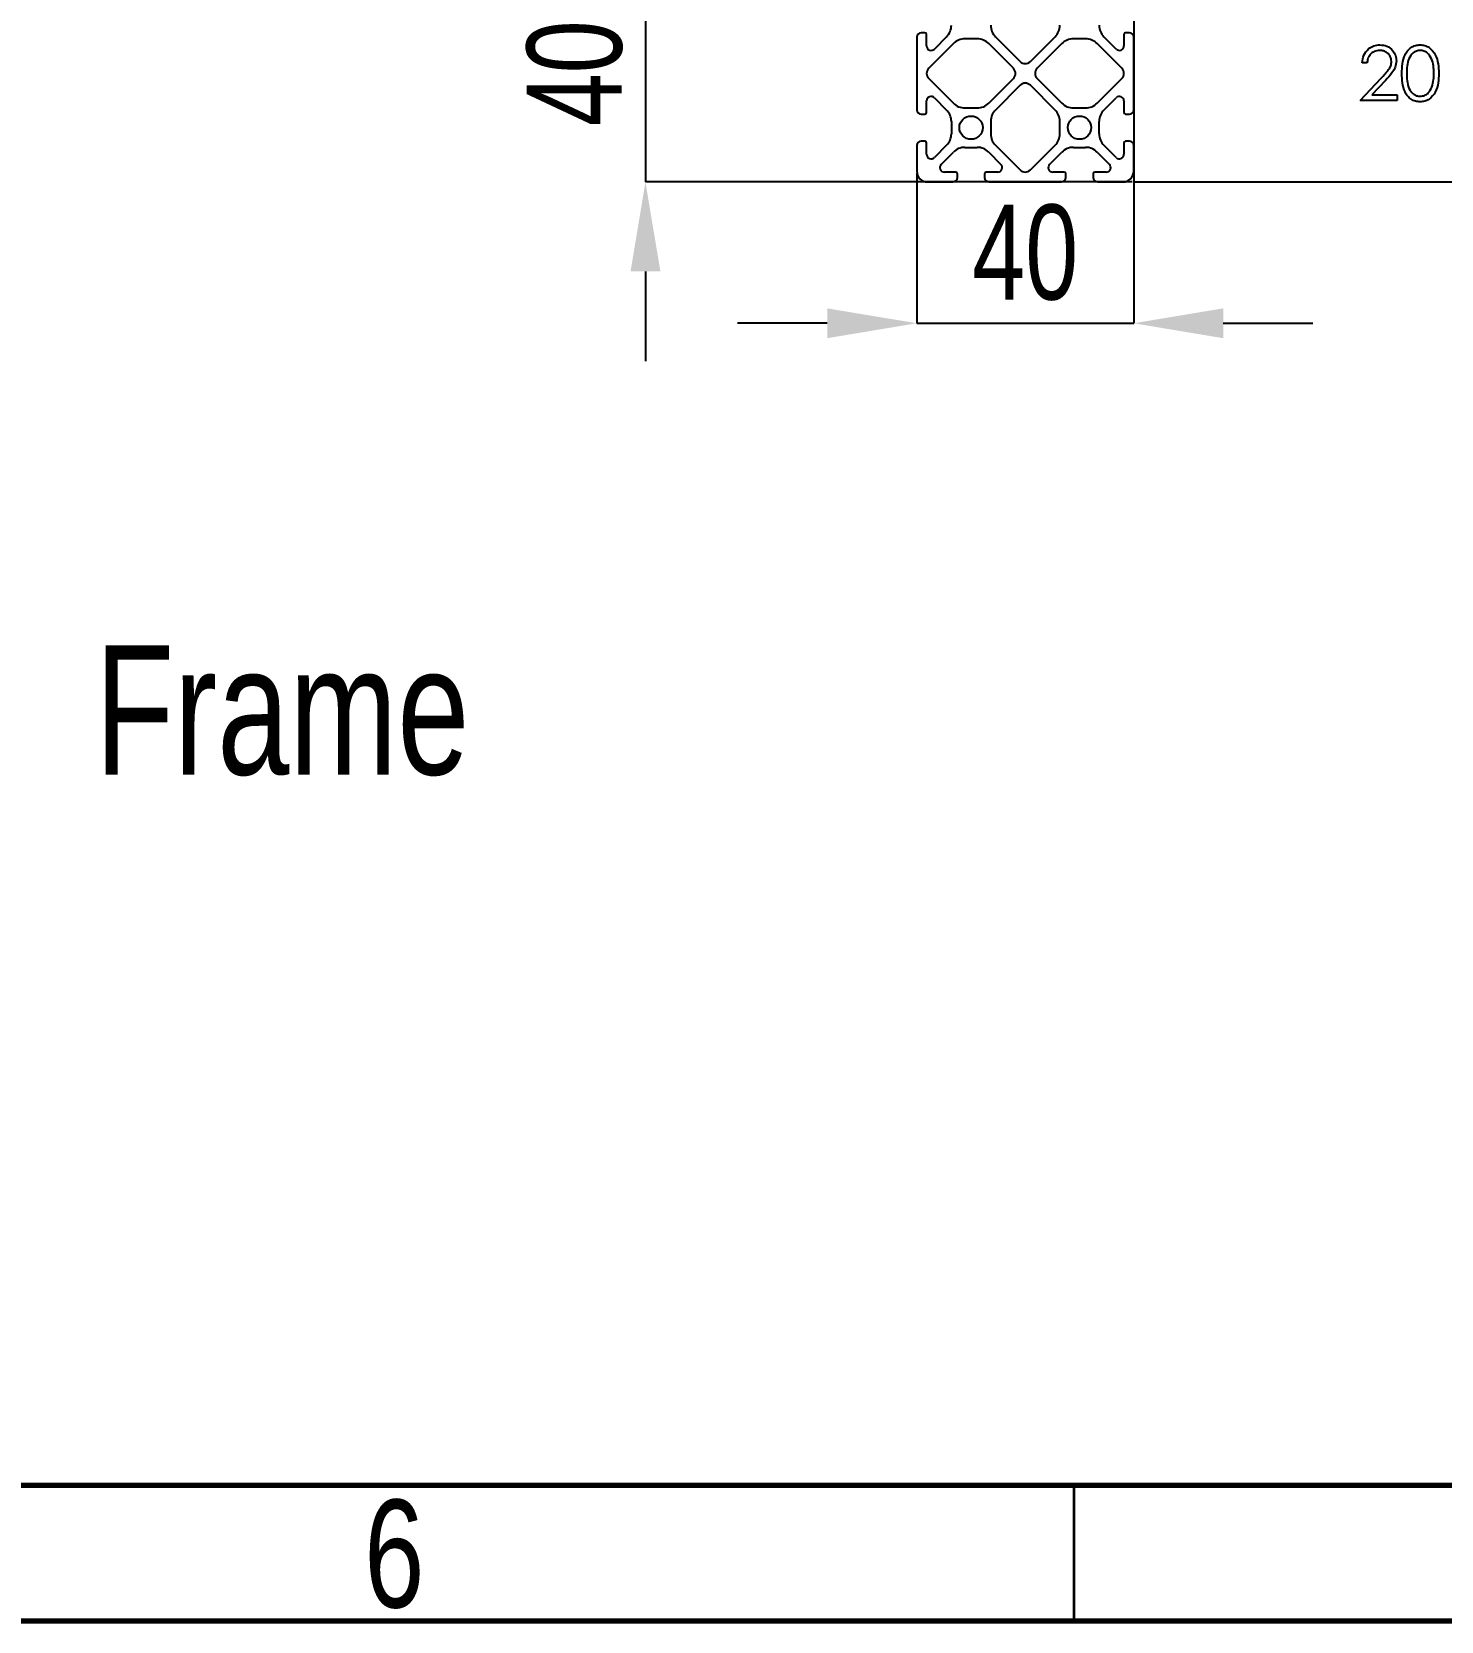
# Model space of a CAD drawing. Header units: millimetres. Extents: x 0 to 415, y 0 to 292.
# Drawn here: x 126.6 to 178.5, y 5 to 63.6 of the extents above; entities that cross this region are included whole.
import ezdxf

# ---------------------------------------------------------------- set-up
doc = ezdxf.new("R2010")
doc.units = ezdxf.units.MM
doc.header["$PDSIZE"] = -1
doc.styles.add('SLDTEXTSTYLE0', font='TXT', dxfattribs={"width": 0.75})
doc.dimstyles.new('SLDDIMSTYLE1', dxfattribs={"dimtxt": 3.5, "dimasz": 3.302, "dimexe": 0, "dimexo": 0.0625, "dimgap": 0.875, "dimtad": 1, "dimlfac": 5, "dimrnd": 1e-09, "dimzin": 12, "dimdsep": 46, "dimtxsty": 'SLDTEXTSTYLE0', "dimsah": 1, "dimcen": 0.09, "dimadec": 0, "dimazin": 3, "dimtfac": 1, "dimtmove": 0, "dimatfit": 0, "dimfxl": 1, "dimfrac": 2, "dimtolj": 1, "dimtzin": 12, "dimarcsym": 0})

# ---------------------------------------------------------------- blocks, each defined once
blk = doc.blocks.new('_D_1')
at = {"color": 0, "linetype": 'Continuous', "lineweight": -2, "transparency": 16777216}
for p, q in [((149.216, 69.35), (149.216, 72.652)), ((167.15, 66.048), (149.216, 66.048)), ((149.216, 66.048), (149.216, 58.048)), ((167.15, 58.048), (149.216, 58.048)), ((149.216, 54.746), (149.216, 51.444))]:
    blk.add_line(p, q, dxfattribs=at)
at = {"color": 0, "linetype": 'Continuous', "transparency": 16777216}
for points in [[(148.666, 69.35), (149.767, 69.35), (149.216, 66.048)], [(148.666, 54.746), (149.767, 54.746), (149.216, 58.048)]]:
    blk.add_solid(points, dxfattribs=at)
at = {"layer": 'Defpoints', "color": 0, "linetype": 'Continuous', "transparency": 16777216}
for p in [(167.213, 66.048), (149.216, 58.048), (167.213, 58.048)]:
    blk.add_point(p, dxfattribs=at)
at = {"color": 0, "linetype": 'Continuous', "lineweight": 18, "transparency": 16777216, "insert": (144.841, 62.048), "char_height": 3.5, "attachment_point": 2, "rotation": 90, "style": 'SLDTEXTSTYLE0'}
blk.add_mtext('\\A1;40', dxfattribs=at)
blk = doc.blocks.new('_D_4')
at = {"color": 0, "linetype": 'Continuous', "lineweight": -2, "transparency": 16777216}
for p, q in [((159.216, 58.386), (159.216, 52.837)), ((167.212, 58.386), (167.212, 52.837)), ((155.914, 52.837), (152.612, 52.837)), ((159.216, 52.837), (167.212, 52.837)), ((170.514, 52.837), (173.816, 52.837))]:
    blk.add_line(p, q, dxfattribs=at)
at = {"color": 0, "linetype": 'Continuous', "transparency": 16777216}
for points in [[(155.914, 53.387), (155.914, 52.286), (159.216, 52.837)], [(170.514, 53.387), (170.514, 52.286), (167.212, 52.837)]]:
    blk.add_solid(points, dxfattribs=at)
at = {"layer": 'Defpoints', "color": 0, "linetype": 'Continuous', "transparency": 16777216}
for p in [(159.216, 58.449), (167.212, 58.449), (167.212, 52.837)]:
    blk.add_point(p, dxfattribs=at)
at = {"color": 0, "linetype": 'Continuous', "lineweight": 18, "transparency": 16777216, "insert": (163.214, 57.212), "char_height": 3.5, "attachment_point": 2, "style": 'SLDTEXTSTYLE0'}
blk.add_mtext('\\A1;40', dxfattribs=at)

msp = doc.modelspace()

# ---------------------------------------------------------------- linework, layer by layer
at = {"color": 7, "linetype": 'Continuous', "lineweight": 25}
for p, q in [((167.2125, 66.0475), (167.2125, 58.0475)), ((159.2165, 63.3866), (159.2165, 60.7044)), ((159.5162, 63.5441), (159.3739, 63.5441)), ((159.5771, 63.0615), (159.5771, 63.4831)), ((160.3143, 63.3939), (159.8633, 62.9429)), ((161.4421, 63.3189), (160.9888, 63.3189)), ((162.1166, 63.3939), (163.0265, 62.484)), ((163.4023, 62.484), (164.3123, 63.3939)), ((165.4401, 63.3189), (164.9867, 63.3189)), ((166.5655, 62.9429), (166.1146, 63.3939)), ((166.8517, 63.4831), (166.8517, 63.0615)), ((167.0549, 63.5441), (166.9127, 63.5441)), ((167.2124, 60.7044), (167.2124, 63.3866)), ((160.5649, 63.1433), (159.655, 62.2334)), ((162.7759, 62.2334), (161.866, 63.1433)), ((164.5629, 63.1433), (163.6529, 62.2334)), ((166.7739, 62.2334), (165.864, 63.1433)), ((175.8135, 62.4321), (175.634, 62.4321)), ((159.655, 61.8576), (160.5649, 60.9477)), ((161.866, 60.9477), (162.7759, 61.8576)), ((163.0265, 61.607), (162.1166, 60.697)), ((164.3123, 60.697), (163.4023, 61.607)), ((163.6529, 61.8576), (164.5629, 60.9477)), ((165.864, 60.9477), (166.7739, 61.8576)), ((175.5571, 61.0475), (176.3327, 61.8752)), ((176.4857, 61.7867), (175.9853, 61.2526)), ((159.5771, 60.6078), (159.5771, 61.0295)), ((159.8633, 61.148), (160.3143, 60.697)), ((166.1146, 60.697), (166.5655, 61.148)), ((166.8517, 61.0295), (166.8517, 60.6078)), ((176.916, 61.0475), (175.5571, 61.0475)), ((175.9853, 61.2526), (176.916, 61.2526)), ((176.916, 61.2526), (176.916, 61.0475)), ((159.3739, 60.5469), (159.5162, 60.5469)), ((160.9888, 60.7721), (161.4421, 60.7721)), ((164.9867, 60.7721), (165.4401, 60.7721)), ((166.9127, 60.5469), (167.0549, 60.5469)), ((160.4899, 60.2732), (160.4899, 59.8198)), ((161.941, 60.2732), (161.941, 59.8198)), ((164.4878, 59.8198), (164.4878, 60.2732)), ((165.939, 59.8198), (165.939, 60.2732)), ((159.2165, 59.3886), (159.2165, 58.4488)), ((159.5162, 59.5461), (159.3739, 59.5461)), ((159.5771, 59.0635), (159.5771, 59.4852)), ((160.3143, 59.3959), (159.8633, 58.945)), ((160.9888, 59.3209), (161.4421, 59.3209)), ((162.1166, 59.3959), (163.0265, 58.486)), ((163.4023, 58.486), (164.3123, 59.3959)), ((164.9867, 59.3209), (165.4401, 59.3209)), ((166.5655, 58.945), (166.1146, 59.3959)), ((166.8517, 59.4852), (166.8517, 59.0635)), ((167.0549, 59.5461), (166.9127, 59.5461)), ((167.2124, 58.4488), (167.2124, 59.3886)), ((160.1139, 58.6944), (160.5649, 59.1453)), ((161.866, 59.1453), (162.317, 58.6944)), ((164.1119, 58.6944), (164.5629, 59.1453)), ((165.864, 59.1453), (166.3149, 58.6944)), ((159.6178, 58.0475), (160.5576, 58.0475)), ((160.6541, 58.4082), (160.2325, 58.4082)), ((160.7151, 58.205), (160.7151, 58.3472)), ((161.7158, 58.3472), (161.7158, 58.205)), ((162.1984, 58.4082), (161.7768, 58.4082)), ((161.8733, 58.0475), (164.5555, 58.0475)), ((164.6521, 58.4082), (164.2304, 58.4082)), ((164.713, 58.205), (164.713, 58.3472)), ((165.7138, 58.3472), (165.7138, 58.205)), ((166.1964, 58.4082), (165.7747, 58.4082)), ((165.8713, 58.0475), (166.8111, 58.0475)), ((167.2125, 58.0475), (217.2605, 58.0475))]:
    msp.add_line(p, q, dxfattribs=at)
at = {"color": 7, "linetype": 'Continuous', "lineweight": 70}
for p, q in [((410, 10), (20, 10)), ((415, 5), (15, 5))]:
    msp.add_line(p, q, dxfattribs=at)
at = {"color": 7, "linetype": 'Continuous', "lineweight": 35}
msp.add_line((165, 10), (165, 5), dxfattribs=at)
at = {"color": 7, "linetype": 'Continuous', "lineweight": 25}
for centre in [(161.2154, 60.0465), (165.2134, 60.0465)]:
    msp.add_circle(centre, 0.4293, dxfattribs=at)
for centre, radius, start, end in [((159.3739, 63.3866), 0.1575, 90, 180), ((159.5162, 63.4831), 0.061, 0, 90), ((159.8904, 63.8178), 0.5994, 315, 0), ((160.9888, 62.7194), 0.5994, 90, 135), ((161.4421, 62.7194), 0.5994, 45, 90), ((162.5405, 63.8178), 0.5994, 180, 225), ((163.8884, 63.8178), 0.5994, 315, 0), ((164.9867, 62.7194), 0.5994, 90, 135), ((165.4401, 62.7194), 0.5994, 45, 90), ((166.5384, 63.8178), 0.5994, 180, 225), ((166.9127, 63.4831), 0.061, 90, 180), ((167.0549, 63.3866), 0.1575, 0, 90), ((159.7448, 63.0615), 0.1676, 180, 315), ((166.6841, 63.0615), 0.1676, 225, 0), ((159.8429, 62.0455), 0.2658, 135, 225), ((162.588, 62.0455), 0.2658, 315, 45), ((163.2144, 62.6719), 0.2658, 225, 315), ((163.8409, 62.0455), 0.2658, 135, 225), ((166.586, 62.0455), 0.2658, 315, 45), ((163.2144, 61.419), 0.2658, 45, 135), ((159.7448, 61.0295), 0.1676, 45, 180), ((160.9888, 61.3715), 0.5994, 225, 270), ((161.4421, 61.3715), 0.5994, 270, 315), ((164.9867, 61.3715), 0.5994, 225, 270), ((165.4401, 61.3715), 0.5994, 270, 315), ((166.6841, 61.0295), 0.1676, 0, 135), ((159.3739, 60.7044), 0.1575, 180, 270), ((159.5162, 60.6078), 0.061, 270, 0), ((159.8904, 60.2732), 0.5994, 0, 45), ((162.5405, 60.2732), 0.5994, 135, 180), ((163.8884, 60.2732), 0.5994, 0, 45), ((166.5384, 60.2732), 0.5994, 135, 180), ((166.9127, 60.6078), 0.061, 180, 270), ((167.0549, 60.7044), 0.1575, 270, 0), ((159.8904, 59.8198), 0.5994, 315, 0), ((162.5405, 59.8198), 0.5994, 180, 225), ((163.8884, 59.8198), 0.5994, 315, 0), ((166.5384, 59.8198), 0.5994, 180, 225), ((159.3739, 59.3886), 0.1575, 90, 180), ((159.5162, 59.4852), 0.061, 0, 90), ((160.9888, 58.7215), 0.5994, 90, 135), ((161.4421, 58.7215), 0.5994, 45, 90), ((164.9867, 58.7215), 0.5994, 90, 135), ((165.4401, 58.7215), 0.5994, 45, 90), ((166.9127, 59.4852), 0.061, 90, 180), ((167.0549, 59.3886), 0.1575, 0, 90), ((159.7448, 59.0635), 0.1676, 180, 315), ((160.2325, 58.5758), 0.1676, 135, 270), ((162.1984, 58.5758), 0.1676, 270, 45), ((164.2304, 58.5758), 0.1676, 135, 270), ((166.1964, 58.5758), 0.1676, 270, 45), ((166.6841, 59.0635), 0.1676, 225, 0), ((159.6178, 58.4488), 0.4013, 180, 270), ((160.5576, 58.205), 0.1575, 270, 0), ((160.6541, 58.3472), 0.061, 0, 90), ((161.7768, 58.3472), 0.061, 90, 180), ((161.8733, 58.205), 0.1575, 180, 270), ((163.2144, 58.674), 0.2658, 225, 315), ((164.5555, 58.205), 0.1575, 270, 0), ((164.6521, 58.3472), 0.061, 0, 90), ((165.7747, 58.3472), 0.061, 90, 180), ((165.8713, 58.205), 0.1575, 180, 270), ((166.8111, 58.4488), 0.4013, 270, 0)]:
    msp.add_arc(centre, radius, start, end, dxfattribs=at)
for points, knots in [([(175.634, 62.4321), (175.6456, 62.5294), (175.6688, 62.7237), (175.8399, 62.9454), (176.0567, 63.0793), (176.2097, 63.0923), (176.2862, 63.0988)], [0, 0, 0, 0, 0.2800331, 0.5595507, 0.7796689, 1, 1, 1, 1]), ([(176.277, 62.8937), (176.2087, 62.8867), (176.0722, 62.8728), (175.918, 62.7479), (175.8352, 62.5914), (175.8207, 62.4853), (175.8135, 62.4321)], [0, 0, 0, 0, 0.27972266, 0.55890243, 0.7791554, 1, 1, 1, 1]), ([(176.7109, 62.4882), (176.7024, 62.55), (176.6855, 62.6738), (176.5636, 62.8048), (176.4229, 62.8826), (176.3257, 62.89), (176.277, 62.8937)], [0, 0, 0, 0, 0.27915052, 0.55895983, 0.77934087, 1, 1, 1, 1]), ([(176.2862, 63.0988), (176.3753, 63.0903), (176.5534, 63.0734), (176.7517, 62.9111), (176.8713, 62.7133), (176.884, 62.5739), (176.8904, 62.5042)], [0, 0, 0, 0, 0.2798914, 0.559188, 0.7795727, 1, 1, 1, 1]), ([(177.0955, 62.0467), (177.0982, 62.1635), (177.1034, 62.3965), (177.1751, 62.6848), (177.2992, 62.8847), (177.4291, 63.0043), (177.5888, 63.0845), (177.7057, 63.094), (177.7642, 63.0988)], [0, 0, 0, 0, 0.25052193, 0.500156, 0.62526761, 0.75020834, 0.87510798, 1, 1, 1, 1]), ([(177.7702, 62.8937), (177.7244, 62.889), (177.6327, 62.8798), (177.4708, 62.7875), (177.333, 62.5938), (177.2807, 62.3216), (177.2769, 62.139), (177.275, 62.0475)], [0, 0, 0, 0, 0.1251516, 0.2503953, 0.4986668, 0.7489446, 1, 1, 1, 1]), ([(177.7642, 63.0988), (177.8231, 63.0941), (177.9408, 63.0847), (178.1557, 62.9801), (178.3471, 62.7428), (178.4445, 62.3995), (178.4512, 62.1644), (178.4545, 62.0467)], [0, 0, 0, 0, 0.1251853, 0.2503716, 0.4988923, 0.7490212, 1, 1, 1, 1]), ([(178.275, 62.0475), (178.2723, 62.1391), (178.2669, 62.322), (178.2023, 62.5904), (178.0697, 62.7867), (177.9075, 62.8792), (177.8159, 62.8888), (177.7702, 62.8937)], [0, 0, 0, 0, 0.250921, 0.5013115, 0.7496773, 0.8749111, 1, 1, 1, 1]), ([(176.3327, 61.8752), (176.4288, 61.974), (176.5625, 62.1114), (176.6947, 62.3249), (176.7055, 62.4338), (176.7109, 62.4882)], [0, 0, 0, 0, 0.5607551, 0.780531, 1, 1, 1, 1]), ([(176.8904, 62.5042), (176.8823, 62.4249), (176.866, 62.2661), (176.706, 62.0263), (176.5694, 61.8776), (176.4857, 61.7867)], [0, 0, 0, 0, 0.2792913, 0.5591576, 1, 1, 1, 1]), ([(177.7642, 60.9962), (177.7058, 61.0009), (177.589, 61.0102), (177.4294, 61.09), (177.3, 61.2099), (177.1775, 61.4103), (177.1036, 61.6973), (177.0982, 61.9301), (177.0955, 62.0467)], [0, 0, 0, 0, 0.12491711, 0.24981916, 0.37472883, 0.49983777, 0.74949567, 1, 1, 1, 1]), ([(177.275, 62.0475), (177.2768, 61.9561), (177.2805, 61.7736), (177.3326, 61.5013), (177.4711, 61.3081), (177.6329, 61.216), (177.7244, 61.2062), (177.7702, 61.2014)], [0, 0, 0, 0, 0.25109479, 0.50138715, 0.74963296, 0.87487111, 1, 1, 1, 1]), ([(178.4545, 62.0467), (178.4512, 61.9292), (178.4446, 61.6944), (178.3481, 61.3508), (178.155, 61.1153), (177.9406, 61.0106), (177.823, 61.001), (177.7642, 60.9962)], [0, 0, 0, 0, 0.2509786, 0.5010915, 0.7496383, 0.8748211, 1, 1, 1, 1]), ([(177.7702, 61.2014), (177.8249, 61.2081), (177.9343, 61.2216), (178.1029, 61.3362), (178.1627, 61.4657), (178.1993, 61.5447)], [0, 0, 0, 0, 0.2802129, 0.560806, 1, 1, 1, 1]), ([(178.1993, 61.5447), (178.2248, 61.6369), (178.2703, 61.8017), (178.2736, 61.9723), (178.275, 62.0475)], [0, 0, 0, 0, 0.5595988, 1, 1, 1, 1])]:
    msp.add_open_spline(points, degree=3, knots=knots, dxfattribs=at)

# ---------------------------------------------------------------- texts
at = {"color": 7, "linetype": 'Continuous', "lineweight": 0, "style": 'SLDTEXTSTYLE0'}
for s, insert, char_height, attachment_point in [('Frame', (128.9271, 40.9668), 4.7625, 1), ('6', (139.96, 9.477), 3.9687, 2)]:
    msp.add_mtext(s, dxfattribs=dict(at, insert=insert, char_height=char_height, attachment_point=attachment_point))

# ---------------------------------------------------------------- dimensions: what is measured, and where the dimension line sits
at = {"color": 7, "linetype": 'Continuous', "lineweight": 18}
dim = msp.add_linear_dim(base=(149.2165, 58.0475), p1=(167.2125, 66.0475), p2=(167.2125, 58.0475), angle=90, dimstyle='SLDDIMSTYLE1', dxfattribs=at)
dim.commit()
dim.dimension.update_dxf_attribs({"geometry": '_D_1', "text_midpoint": (149.2165, 62.0475), "dimtype": 160})
dim = msp.add_linear_dim(base=(167.2124, 52.8365), p1=(159.2165, 58.4488), p2=(167.2124, 58.4488), text='40', dimstyle='SLDDIMSTYLE1', dxfattribs=at)
dim.commit()
dim.dimension.update_dxf_attribs({"geometry": '_D_4', "text_midpoint": (163.2144, 52.8365), "dimtype": 160})

doc.saveas('drawing.dxf')
